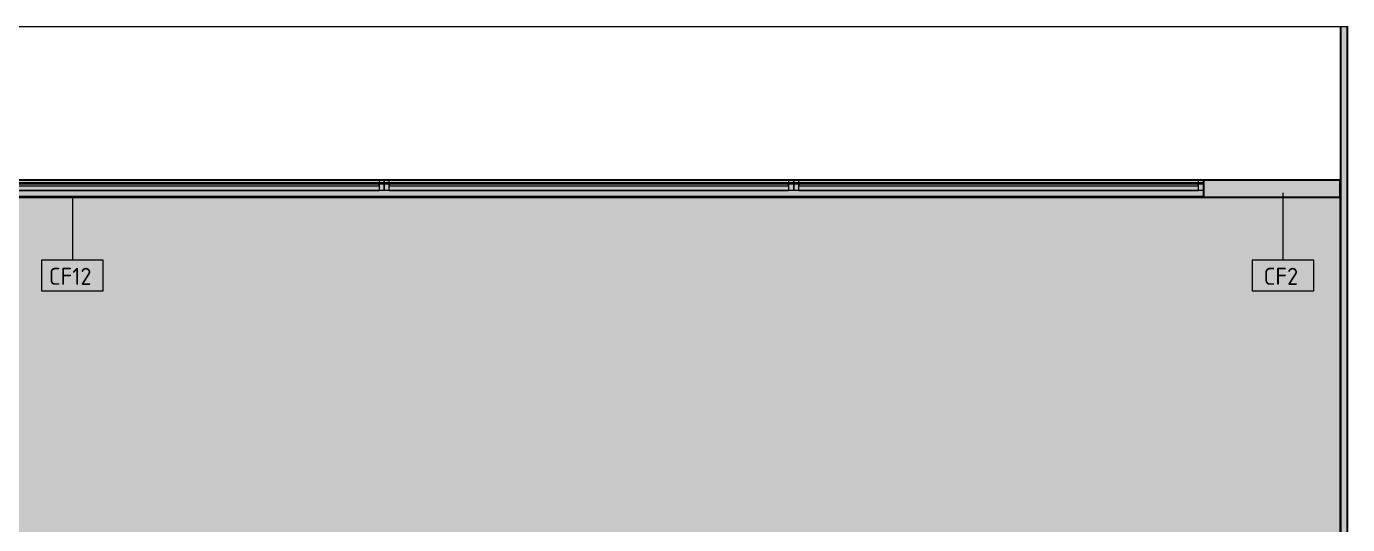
# Model space of a CAD drawing. Header units: millimetres. Extents: x 108302 to 166327, y -1987 to 21700.
# Drawn here: x 158178 to 162049, y 6641 to 8101 of the extents above; entities that cross this region are included whole.
import ezdxf

# ---------------------------------------------------------------- set-up
doc = ezdxf.new("R2010")
doc.units = ezdxf.units.MM
for name, color, linetype, lineweight in [('A-CLNG', 7, 'Continuous', 9), ('A-CLNG-IDEN', 7, 'Continuous', 9), ('A-FLOR', 7, 'Continuous', 9), ('A-WALL-PATT', 7, 'Continuous', 9), ('I-WALL', 7, 'Continuous', 9)]:
    doc.layers.add(name, color=color, linetype=linetype, lineweight=lineweight)
for name, color, linetype, lineweight, true_color in [('A-CLNG-1', 7, 'Continuous', 9, 0x787878), ('A-CLNG-2', 7, 'Continuous', 30, 0x3c3c3c), ('A-CLNG-FNSH-1', 251, 'Continuous', 30, 0x505050), ('A-CLNG-FNSH-2', 7, 'Continuous', 30, 0x3c3c3c), ('A-WALL-4', 7, 'Continuous', 30, 0x3c3c3c), ('A-WALL-FNSH-3', 7, 'Continuous', 30, 0x3c3c3c), ('I-FURN-13', 7, 'Continuous', 9, 0x9e9e9e), ('I-FURN-2', 7, 'Continuous', 9, 0xacacac), ('I-FURN-20', 7, 'Continuous', 9, 0x949494), ('I-FURN-23', 7, 'Continuous', 9, 0x8d8d8d), ('I-FURN-27', 7, 'Continuous', 9, 0x858585), ('I-FURN-28', 7, 'Continuous', 9, 0x888888), ('I-FURN-29', 7, 'Continuous', 9, 0x838383), ('I-FURN-30', 7, 'Continuous', 9, 0x818181), ('I-FURN-31', 9, 'Continuous', 9, 0x808080), ('I-FURN-32', 7, 'Continuous', 9, 0x7f7f7f), ('I-FURN-4', 7, 'Continuous', 9, 0xc0c0c0), ('I-WALL-1', 7, 'Continuous', 9, 0x787878)]:
    doc.layers.add(name, color=color, linetype=linetype, lineweight=lineweight, true_color=true_color)
doc.layers.add('I-FURN-3', color=7, linetype='Continuous', lineweight=9, true_color=0x7f7f7f, transparency=0.7)
doc.styles.add('GOST Common_2', font='GOST_Common.ttf', dxfattribs={"height": 50})
pattern_1 = [(0, (159136.441, 0), (30.48, 7.62), [2.515, -20.345, 2.515, -20.345, -121.92]), (0, (159136.441, 0), (30.48, 7.62), [-45.72, 2.515, -43.205, 2.515, -20.345, -53.34]), (0, (159136.441, 0), (30.48, 7.62), [-114.3, 2.515, -12.725, 2.515, -35.585]), (120, (159147.871, 3.81), (-21.8391136, 22.586454), [2.515, -20.345, 2.515, -20.345, -121.92]), (120, (159147.871, 3.81), (-21.8391136, 22.586454), [-45.72, 2.515, -43.205, 2.515, -20.345, -53.34]), (120, (159147.871, 3.81), (-21.8391136, 22.586454), [-114.3, 2.515, -12.725, 2.515, -35.585]), (240, (159151.681, 19.05), (-8.6408864, -30.206454), [2.515, -20.345, 2.515, -20.345, -121.92]), (240, (159151.681, 19.05), (-8.6408864, -30.206454), [-45.72, 2.515, -43.205, 2.515, -20.345, -53.34]), (240, (159151.681, 19.05), (-8.6408864, -30.206454), [-114.3, 2.515, -12.725, 2.515, -35.585])]

# ---------------------------------------------------------------- blocks, each defined once
blk = doc.blocks.new('Панель потолочная - Панель потолочная_ 1200х600-V59-Развертка 2_47-4')
at = {"layer": 'I-FURN-3'}
h = blk.add_hatch(color=256, dxfattribs=at)
h.paths.add_polyline_path([(17128, 7620), (18328, 7620), (18328, 7650), (17128, 7650), (17128, 7627.6)])
h.paths.add_polyline_path([(18250.8, 7633.3), (17143, 7633.4), (17143, 7638.3), (18313, 7638.3), (18313, 7633.3), (18258.2, 7633.3)])
for points in [[(18310.2, 7635.8), (18313, 7635.8), (18313, 7638.3), (17143, 7638), (17143, 7635.8), (18302.7, 7635.8)], [(17731.7, 7633.3), (18313, 7633.4), (18313, 7635.8), (17143, 7635.8), (17143, 7633.3), (17724.3, 7633.3)]]:
    blk.add_hatch(color=256, dxfattribs=at).paths.add_polyline_path(points)
at = {"layer": 'I-FURN-13'}
for p, q in [((18313, 7638.3), (17143, 7638.3)), ((17143, 7636.5), (17143, 7638.3)), ((17143, 7638.3), (17143, 7638)), ((17143, 7638.3), (17143, 7638.3)), ((17143, 7638), (17143, 7637.6)), ((17143, 7637.6), (17143, 7636.5)), ((17143, 7635.8), (17143, 7636.5)), ((17143, 7636.5), (17143, 7635.8)), ((17143, 7633.4), (17143, 7635.8)), ((17143, 7635.8), (17143, 7633.7)), ((17143, 7633.7), (17143, 7633.3)), ((17143, 7633.3), (17143, 7633.4)), ((17143, 7633.3), (18313, 7633.3)), ((18313, 7638.3), (18313, 7635.8)), ((18313, 7635.8), (18313, 7638.3)), ((18313, 7635.8), (18313, 7633.3)), ((18313, 7633.3), (18313, 7635.8))]:
    blk.add_line(p, q, dxfattribs=at)
at = {"layer": 'I-FURN-2'}
for p, q in [((18313, 7650), (17143, 7650)), ((17143, 7620), (17143, 7650)), ((18313, 7638.3), (17143, 7638.3)), ((17143, 7636.5), (17143, 7638.3)), ((17143, 7635.8), (17143, 7636.5)), ((17143, 7634.1), (17143, 7635.8)), ((17143, 7633.7), (17143, 7634.1)), ((17143, 7633.4), (17143, 7633.7)), ((17143, 7633.3), (17143, 7633.4)), ((17143, 7633.3), (18313, 7633.3)), ((18313, 7650), (18313, 7620)), ((18313, 7638.3), (18313, 7635.8)), ((18313, 7635.8), (18313, 7633.3)), ((17143, 7620), (18313, 7620))]:
    blk.add_line(p, q, dxfattribs=at)
at = {"layer": 'I-FURN-20'}
for p, q in [((18313, 7638.3), (17143, 7638.3)), ((17143, 7635.8), (17143, 7638.3)), ((17143, 7638.3), (17143, 7635.8)), ((17143, 7633.3), (17143, 7635.8)), ((17143, 7635.8), (17143, 7633.3)), ((17143, 7633.3), (18313, 7633.3)), ((18313, 7638.3), (18313, 7637.6)), ((18313, 7635.8), (18313, 7638.3)), ((18313, 7637.6), (18313, 7635.8)), ((18313, 7635.8), (18313, 7633.3)), ((18313, 7635.2), (18313, 7635.8)), ((18313, 7633.7), (18313, 7635.2)), ((18313, 7633.4), (18313, 7633.7)), ((18313, 7633.3), (18313, 7633.4))]:
    blk.add_line(p, q, dxfattribs=at)
at = {"layer": 'I-FURN-23'}
for p, q in [((18313, 7638.3), (17143, 7638.3)), ((17143, 7635.8), (17143, 7638.3)), ((17143, 7638.3), (17143, 7637.1)), ((17143, 7637.1), (17143, 7635.8)), ((17143, 7633.3), (17143, 7635.8)), ((17143, 7635.8), (17143, 7633.7)), ((17143, 7633.7), (17143, 7633.3)), ((17143, 7633.3), (18313, 7633.3)), ((18313, 7638.3), (18313, 7638)), ((18313, 7637.1), (18313, 7638.3)), ((18313, 7638), (18313, 7637.1)), ((18313, 7637.1), (18313, 7635.8)), ((18313, 7635.8), (18313, 7637.1)), ((18313, 7635.8), (18313, 7633.3)), ((18313, 7635.2), (18313, 7635.8)), ((18313, 7634.6), (18313, 7635.2)), ((18313, 7633.3), (18313, 7634.6))]:
    blk.add_line(p, q, dxfattribs=at)
at = {"layer": 'I-FURN-27'}
for p, q in [((18313, 7638.3), (17143, 7638.3)), ((17143, 7638.3), (17143, 7637.6)), ((17143, 7635.8), (17143, 7638.3)), ((17143, 7637.6), (17143, 7635.8)), ((17143, 7635.8), (17143, 7633.3)), ((17143, 7633.3), (17143, 7635.8)), ((17143, 7633.3), (18313, 7633.3)), ((18313, 7638), (18313, 7638.3)), ((18313, 7638.3), (18313, 7637.1)), ((18313, 7635.8), (18313, 7638)), ((18313, 7637.1), (18313, 7635.8)), ((18313, 7634.6), (18313, 7635.8)), ((18313, 7635.8), (18313, 7633.3)), ((18313, 7634.1), (18313, 7634.6)), ((18313, 7633.3), (18313, 7634.1))]:
    blk.add_line(p, q, dxfattribs=at)
at = {"layer": 'I-FURN-28'}
for p, q in [((18313, 7638.3), (17143, 7638.3)), ((17143, 7638.3), (17143, 7635.8)), ((17143, 7635.8), (17143, 7638.3)), ((17143, 7635.8), (17143, 7633.3)), ((17143, 7634.1), (17143, 7635.8)), ((17143, 7633.3), (17143, 7634.1)), ((17143, 7633.3), (18313, 7633.3)), ((18313, 7635.8), (18313, 7638.3)), ((18313, 7638.3), (18313, 7635.8)), ((18313, 7633.7), (18313, 7635.8)), ((18313, 7635.8), (18313, 7633.3)), ((18313, 7633.4), (18313, 7633.7)), ((18313, 7633.3), (18313, 7633.4))]:
    blk.add_line(p, q, dxfattribs=at)
at = {"layer": 'I-FURN-29'}
for p, q in [((18313, 7638.3), (17143, 7638.3)), ((17143, 7638.3), (17143, 7635.8)), ((17143, 7637.6), (17143, 7638.3)), ((17143, 7637.1), (17143, 7637.6)), ((17143, 7635.8), (17143, 7637.1)), ((17143, 7635.8), (17143, 7634.6)), ((17143, 7634.6), (17143, 7635.8)), ((17143, 7634.6), (17143, 7633.3)), ((17143, 7633.3), (17143, 7634.6)), ((17143, 7633.3), (18313, 7633.3)), ((18313, 7635.8), (18313, 7638.3)), ((18313, 7638.3), (18313, 7638)), ((18313, 7638), (18313, 7635.8)), ((18313, 7633.7), (18313, 7635.8)), ((18313, 7635.8), (18313, 7634.6)), ((18313, 7634.6), (18313, 7633.3)), ((18313, 7633.3), (18313, 7633.7))]:
    blk.add_line(p, q, dxfattribs=at)
at = {"layer": 'I-FURN-30'}
for p, q in [((18313, 7638.3), (17143, 7638.3)), ((17143, 7638.3), (17143, 7637.6)), ((17143, 7638), (17143, 7638.3)), ((17143, 7637.6), (17143, 7638)), ((17143, 7637.6), (17143, 7636.5)), ((17143, 7635.8), (17143, 7637.6)), ((17143, 7636.5), (17143, 7635.8)), ((17143, 7635.8), (17143, 7634.6)), ((17143, 7634.1), (17143, 7635.8)), ((17143, 7634.6), (17143, 7633.7)), ((17143, 7633.3), (17143, 7634.1)), ((17143, 7633.7), (17143, 7633.4)), ((17143, 7633.4), (17143, 7633.3)), ((17143, 7633.3), (18313, 7633.3)), ((18313, 7637.1), (18313, 7638.3)), ((18313, 7638.3), (18313, 7635.8)), ((18313, 7635.8), (18313, 7637.1)), ((18313, 7634.1), (18313, 7635.8)), ((18313, 7635.8), (18313, 7633.3)), ((18313, 7633.4), (18313, 7634.1)), ((18313, 7633.3), (18313, 7633.4))]:
    blk.add_line(p, q, dxfattribs=at)
at = {"layer": 'I-FURN-31'}
for p, q in [((18313, 7638.3), (17143, 7638.3)), ((17143, 7638.3), (17143, 7637.6)), ((17143, 7637.6), (17143, 7638.3)), ((17143, 7637.6), (17143, 7635.8)), ((17143, 7635.8), (17143, 7637.6)), ((17143, 7635.8), (17143, 7633.3)), ((17143, 7634.1), (17143, 7635.8)), ((17143, 7633.3), (17143, 7634.1)), ((17143, 7633.3), (18313, 7633.3)), ((18313, 7635.8), (18313, 7638.3)), ((18313, 7638.3), (18313, 7635.8)), ((18313, 7634.1), (18313, 7635.8)), ((18313, 7635.8), (18313, 7634.1)), ((18313, 7633.3), (18313, 7634.1)), ((18313, 7634.1), (18313, 7633.7)), ((18313, 7633.7), (18313, 7633.3))]:
    blk.add_line(p, q, dxfattribs=at)
at = {"layer": 'I-FURN-32'}
for p, q in [((17143, 7638.3), (17143, 7635.8)), ((17143, 7635.8), (17143, 7633.3)), ((18313, 7635.8), (18313, 7638.3)), ((18313, 7633.3), (18313, 7635.8))]:
    blk.add_line(p, q, dxfattribs=at)
at = {"layer": 'I-FURN-4'}
for p, q in [((17128, 7650), (18328, 7650)), ((17128, 7620), (17128, 7650)), ((18328, 7650), (18328, 7620)), ((18328, 7620), (17128, 7620))]:
    blk.add_line(p, q, dxfattribs=at)
blk = doc.blocks.new('Панель потолочная - Панель потолочная_ 1200х600-V60-Развертка 2_47-4')
at = {"layer": 'I-FURN-3'}
h = blk.add_hatch(color=256, dxfattribs=at)
h.paths.add_polyline_path([(18328, 7620), (19528, 7620), (19528, 7650), (18328, 7650), (18328, 7627.6)])
h.paths.add_polyline_path([(19437.4, 7633.3), (18343, 7633.4), (18343, 7638.3), (19513, 7638.3), (19513, 7633.3), (19444.8, 7633.3)])
for points in [[(19511.5, 7635.8), (19513, 7635.8), (19513, 7638.3), (18343, 7638), (18343, 7635.8), (19504.1, 7635.8)], [(18933.1, 7633.3), (19513, 7633.4), (19513, 7635.8), (18343, 7635.8), (18343, 7633.3), (18925.7, 7633.3)]]:
    blk.add_hatch(color=256, dxfattribs=at).paths.add_polyline_path(points)
at = {"layer": 'I-FURN-13'}
for p, q in [((19513, 7638.3), (18343, 7638.3)), ((18343, 7635.8), (18343, 7638.3)), ((18343, 7638.3), (18343, 7635.8)), ((18343, 7633.3), (18343, 7635.8)), ((18343, 7635.8), (18343, 7633.3)), ((18343, 7633.3), (19513, 7633.3)), ((19513, 7638.3), (19513, 7635.8)), ((19513, 7635.8), (19513, 7638.3)), ((19513, 7635.8), (19513, 7633.3)), ((19513, 7633.3), (19513, 7635.8))]:
    blk.add_line(p, q, dxfattribs=at)
at = {"layer": 'I-FURN-2'}
for p, q in [((19513, 7650), (18343, 7650)), ((18343, 7620), (18343, 7650)), ((19513, 7638.3), (18343, 7638.3)), ((18343, 7637.1), (18343, 7638.3)), ((18343, 7635.8), (18343, 7637.1)), ((18343, 7633.7), (18343, 7635.8)), ((18343, 7633.4), (18343, 7633.7)), ((18343, 7633.3), (18343, 7633.4)), ((18343, 7633.3), (19513, 7633.3)), ((19513, 7650), (19513, 7620)), ((19513, 7638.3), (19513, 7638)), ((19513, 7638), (19513, 7635.8)), ((19513, 7635.8), (19513, 7633.3)), ((18343, 7620), (19513, 7620))]:
    blk.add_line(p, q, dxfattribs=at)
at = {"layer": 'I-FURN-20'}
for p, q in [((19513, 7638.3), (18343, 7638.3)), ((18343, 7635.8), (18343, 7638.3)), ((18343, 7638.3), (18343, 7635.8)), ((18343, 7635.2), (18343, 7635.8)), ((18343, 7635.8), (18343, 7634.1)), ((18343, 7633.3), (18343, 7635.2)), ((18343, 7634.1), (18343, 7633.3)), ((18343, 7633.3), (19513, 7633.3)), ((19513, 7638.3), (19513, 7638)), ((19513, 7637.6), (19513, 7638.3)), ((19513, 7638), (19513, 7635.8)), ((19513, 7635.8), (19513, 7637.6)), ((19513, 7635.8), (19513, 7635.2)), ((19513, 7634.1), (19513, 7635.8)), ((19513, 7635.2), (19513, 7634.1)), ((19513, 7634.1), (19513, 7633.3)), ((19513, 7633.3), (19513, 7634.1))]:
    blk.add_line(p, q, dxfattribs=at)
at = {"layer": 'I-FURN-23'}
for p, q in [((19513, 7638.3), (18343, 7638.3)), ((18343, 7635.8), (18343, 7638.3)), ((18343, 7638.3), (18343, 7635.8)), ((18343, 7633.3), (18343, 7635.8)), ((18343, 7635.8), (18343, 7633.3)), ((18343, 7633.3), (19513, 7633.3)), ((19513, 7638.3), (19513, 7635.8)), ((19513, 7635.8), (19513, 7638.3)), ((19513, 7635.8), (19513, 7633.3)), ((19513, 7633.3), (19513, 7635.8))]:
    blk.add_line(p, q, dxfattribs=at)
at = {"layer": 'I-FURN-27'}
for p, q in [((19513, 7638.3), (18343, 7638.3)), ((18343, 7638.3), (18343, 7635.8)), ((18343, 7635.8), (18343, 7638.3)), ((18343, 7635.8), (18343, 7633.3)), ((18343, 7633.3), (18343, 7635.8)), ((18343, 7633.3), (19513, 7633.3)), ((19513, 7635.8), (19513, 7638.3)), ((19513, 7638.3), (19513, 7635.8)), ((19513, 7638.3), (19513, 7638.3)), ((19513, 7633.3), (19513, 7635.8)), ((19513, 7635.8), (19513, 7635.2)), ((19513, 7635.2), (19513, 7634.1)), ((19513, 7634.1), (19513, 7633.7)), ((19513, 7633.7), (19513, 7633.4)), ((19513, 7633.4), (19513, 7633.3))]:
    blk.add_line(p, q, dxfattribs=at)
at = {"layer": 'I-FURN-28'}
for p, q in [((19513, 7638.3), (18343, 7638.3)), ((18343, 7638.3), (18343, 7635.8)), ((18343, 7638.3), (18343, 7638.3)), ((18343, 7635.8), (18343, 7638.3)), ((18343, 7635.8), (18343, 7633.4)), ((18343, 7633.4), (18343, 7635.8)), ((18343, 7633.4), (18343, 7633.3)), ((18343, 7633.3), (18343, 7633.4)), ((18343, 7633.3), (19513, 7633.3)), ((19513, 7636.5), (19513, 7638.3)), ((19513, 7638.3), (19513, 7635.8)), ((19513, 7638.3), (19513, 7638.3)), ((19513, 7635.8), (19513, 7636.5)), ((19513, 7633.3), (19513, 7635.8)), ((19513, 7635.8), (19513, 7633.3))]:
    blk.add_line(p, q, dxfattribs=at)
at = {"layer": 'I-FURN-29'}
for p, q in [((19513, 7638.3), (18343, 7638.3)), ((18343, 7638.3), (18343, 7637.6)), ((18343, 7636.5), (18343, 7638.3)), ((18343, 7637.6), (18343, 7635.8)), ((18343, 7635.8), (18343, 7636.5)), ((18343, 7635.8), (18343, 7634.1)), ((18343, 7633.4), (18343, 7635.8)), ((18343, 7634.1), (18343, 7633.4)), ((18343, 7633.4), (18343, 7633.3)), ((18343, 7633.3), (18343, 7633.4)), ((18343, 7633.3), (19513, 7633.3)), ((19513, 7637.6), (19513, 7638.3)), ((19513, 7638.3), (19513, 7636.5)), ((19513, 7636.5), (19513, 7637.6)), ((19513, 7635.8), (19513, 7636.5)), ((19513, 7636.5), (19513, 7635.8)), ((19513, 7635.2), (19513, 7635.8)), ((19513, 7635.8), (19513, 7635.2)), ((19513, 7634.6), (19513, 7635.2)), ((19513, 7635.2), (19513, 7634.1)), ((19513, 7633.7), (19513, 7634.6)), ((19513, 7634.1), (19513, 7633.4)), ((19513, 7633.3), (19513, 7633.7)), ((19513, 7633.4), (19513, 7633.3))]:
    blk.add_line(p, q, dxfattribs=at)
at = {"layer": 'I-FURN-30'}
for p, q in [((19513, 7638.3), (18343, 7638.3)), ((18343, 7638.3), (18343, 7635.8)), ((18343, 7635.8), (18343, 7638.3)), ((18343, 7635.8), (18343, 7633.3)), ((18343, 7633.3), (18343, 7635.8)), ((18343, 7633.3), (19513, 7633.3)), ((19513, 7635.8), (19513, 7638.3)), ((19513, 7638.3), (19513, 7635.8)), ((19513, 7633.3), (19513, 7635.8)), ((19513, 7635.8), (19513, 7633.3))]:
    blk.add_line(p, q, dxfattribs=at)
at = {"layer": 'I-FURN-31'}
for p, q in [((19513, 7638.3), (18343, 7638.3)), ((18343, 7638.3), (18343, 7638.3)), ((18343, 7638.3), (18343, 7635.8)), ((18343, 7636.5), (18343, 7638.3)), ((18343, 7635.8), (18343, 7636.5)), ((18343, 7635.8), (18343, 7633.3)), ((18343, 7633.3), (18343, 7635.8)), ((18343, 7633.3), (19513, 7633.3)), ((19513, 7635.8), (19513, 7638.3)), ((19513, 7638.3), (19513, 7635.8)), ((19513, 7633.3), (19513, 7635.8)), ((19513, 7635.8), (19513, 7633.3))]:
    blk.add_line(p, q, dxfattribs=at)
at = {"layer": 'I-FURN-32'}
for p, q in [((18343, 7638.3), (18343, 7638.3)), ((18343, 7638.3), (18343, 7637.6)), ((18343, 7637.6), (18343, 7636.5)), ((18343, 7636.5), (18343, 7635.8)), ((18343, 7635.8), (18343, 7633.7)), ((18343, 7633.7), (18343, 7633.4)), ((18343, 7633.4), (18343, 7633.3)), ((19513, 7637.6), (19513, 7638.3)), ((19513, 7635.8), (19513, 7637.6)), ((19513, 7633.3), (19513, 7635.8))]:
    blk.add_line(p, q, dxfattribs=at)
at = {"layer": 'I-FURN-4'}
for p, q in [((18328, 7650), (19528, 7650)), ((18328, 7620), (18328, 7650)), ((19528, 7650), (19528, 7620)), ((19528, 7620), (18328, 7620))]:
    blk.add_line(p, q, dxfattribs=at)
blk = doc.blocks.new('Панель потолочная - Панель потолочная_ 1200х600-V61-Развертка 2_47-4')
at = {"layer": 'I-FURN-3'}
h = blk.add_hatch(color=256, dxfattribs=at)
h.paths.add_polyline_path([(19528, 7620), (20728, 7620), (20728, 7650), (19528, 7650), (19528, 7627.6)])
h.paths.add_polyline_path([(19711.8, 7633.3), (19543, 7633.4), (19543, 7638.3), (20713, 7638.3), (20712.9, 7633.3), (19719.2, 7633.3)])
for points in [[(20712.9, 7635.8), (20713, 7635.8), (20712.9, 7638.3), (19543, 7638), (19543, 7635.8), (20705.5, 7635.8)], [(19543, 7633.3), (20713, 7633.7), (20712.9, 7635.8), (19543, 7635.8), (19543, 7633.4)]]:
    blk.add_hatch(color=256, dxfattribs=at).paths.add_polyline_path(points)
at = {"layer": 'I-FURN-13'}
for p, q in [((20712.9, 7638.3), (19543, 7638.3)), ((19543, 7637.6), (19543, 7638.3)), ((19543, 7638.3), (19543, 7638)), ((19543, 7638), (19543, 7635.8)), ((19543, 7635.8), (19543, 7637.6)), ((19543, 7635.2), (19543, 7635.8)), ((19543, 7635.8), (19543, 7633.3)), ((19543, 7634.6), (19543, 7635.2)), ((19543, 7633.3), (19543, 7634.6)), ((19543, 7633.3), (20713, 7633.3)), ((20713, 7638.3), (20713, 7638)), ((20713, 7637.6), (20713, 7638.3)), ((20713, 7638), (20713, 7635.8)), ((20713, 7635.8), (20713, 7637.6)), ((20713, 7635.8), (20713, 7634.6)), ((20713, 7635.2), (20713, 7635.8)), ((20713, 7634.1), (20713, 7635.2)), ((20713, 7634.6), (20713, 7633.7)), ((20713, 7633.3), (20713, 7634.1)), ((20713, 7633.7), (20713, 7633.3))]:
    blk.add_line(p, q, dxfattribs=at)
at = {"layer": 'I-FURN-2'}
for p, q in [((20713, 7650), (19543, 7650)), ((19543, 7620), (19543, 7650)), ((20713, 7638.3), (19543, 7638.3)), ((19543, 7635.8), (19543, 7638.3)), ((19543, 7633.3), (19543, 7635.8)), ((19543, 7633.3), (20713, 7633.3)), ((20713, 7650), (20713, 7620)), ((20713, 7638.3), (20713, 7635.8)), ((20713, 7635.8), (20713, 7633.3)), ((19543, 7620), (20713, 7620))]:
    blk.add_line(p, q, dxfattribs=at)
at = {"layer": 'I-FURN-20'}
for p, q in [((20712.9, 7638.3), (19543, 7638.3)), ((19543, 7635.8), (19543, 7638.3)), ((19543, 7638.3), (19543, 7638.3)), ((19543, 7638.3), (19543, 7635.8)), ((19543, 7634.1), (19543, 7635.8)), ((19543, 7635.8), (19543, 7635.2)), ((19543, 7635.2), (19543, 7633.3)), ((19543, 7633.4), (19543, 7634.1)), ((19543, 7633.3), (19543, 7633.4)), ((19543, 7633.3), (20713, 7633.3)), ((20713, 7638.3), (20712.9, 7638.3)), ((20713, 7638.3), (20713, 7636.5)), ((20713, 7638), (20713, 7638.3)), ((20713, 7635.8), (20713, 7638)), ((20713, 7636.5), (20713, 7635.8)), ((20713, 7635.8), (20713, 7633.3)), ((20713, 7635.2), (20713, 7635.8)), ((20713, 7633.7), (20713, 7635.2)), ((20713, 7633.4), (20713, 7633.7)), ((20713, 7633.3), (20713, 7633.4))]:
    blk.add_line(p, q, dxfattribs=at)
at = {"layer": 'I-FURN-23'}
for p, q in [((20712.9, 7638.3), (19543, 7638.3)), ((19543, 7635.8), (19543, 7638.3)), ((19543, 7638.3), (19543, 7635.8)), ((19543, 7633.4), (19543, 7635.8)), ((19543, 7635.8), (19543, 7633.3)), ((19543, 7633.3), (19543, 7633.4)), ((19543, 7633.3), (20713, 7633.3)), ((20713, 7638.3), (20713, 7638.3)), ((20713, 7638.3), (20713, 7635.8)), ((20713, 7635.8), (20713, 7638.3)), ((20713, 7635.8), (20713, 7635.2)), ((20713, 7633.3), (20713, 7635.8)), ((20713, 7635.2), (20713, 7633.3))]:
    blk.add_line(p, q, dxfattribs=at)
at = {"layer": 'I-FURN-27'}
for p, q in [((20712.9, 7638.3), (19543, 7638.3)), ((19543, 7638.3), (19543, 7635.8)), ((19543, 7635.8), (19543, 7638.3)), ((19543, 7635.8), (19543, 7633.3)), ((19543, 7633.3), (19543, 7635.8)), ((19543, 7633.3), (20713, 7633.3)), ((20713, 7635.8), (20713, 7638.3)), ((20713, 7638.3), (20713, 7635.8)), ((20713, 7634.6), (20713, 7635.8)), ((20713, 7635.8), (20713, 7633.3)), ((20713, 7633.3), (20713, 7634.6))]:
    blk.add_line(p, q, dxfattribs=at)
at = {"layer": 'I-FURN-28'}
for p, q in [((20712.9, 7638.3), (19543, 7638.3)), ((19543, 7638.3), (19543, 7635.8)), ((19543, 7635.8), (19543, 7638.3)), ((19543, 7635.8), (19543, 7633.7)), ((19543, 7634.6), (19543, 7635.8)), ((19543, 7633.3), (19543, 7634.6)), ((19543, 7633.7), (19543, 7633.3)), ((19543, 7633.3), (20713, 7633.3)), ((20713, 7638.3), (20712.9, 7638.3)), ((20713, 7635.8), (20713, 7638.3)), ((20713, 7638.3), (20713, 7635.8)), ((20713, 7633.3), (20713, 7635.8)), ((20713, 7635.8), (20713, 7633.3))]:
    blk.add_line(p, q, dxfattribs=at)
at = {"layer": 'I-FURN-29'}
for p, q in [((20712.9, 7638.3), (19543, 7638.3)), ((19543, 7638.3), (19543, 7635.8)), ((19543, 7635.8), (19543, 7638.3)), ((19543, 7638.3), (19543, 7638.3)), ((19543, 7635.8), (19543, 7635.2)), ((19543, 7635.2), (19543, 7635.8)), ((19543, 7635.2), (19543, 7634.1)), ((19543, 7633.3), (19543, 7635.2)), ((19543, 7634.1), (19543, 7633.7)), ((19543, 7633.7), (19543, 7633.3)), ((19543, 7633.3), (20713, 7633.3)), ((20713, 7638.3), (20712.9, 7638.3)), ((20713, 7635.8), (20713, 7638.3)), ((20713, 7638.3), (20713, 7638)), ((20713, 7638.3), (20713, 7638.3)), ((20713, 7638), (20713, 7637.1)), ((20713, 7637.1), (20713, 7636.5)), ((20713, 7636.5), (20713, 7635.8)), ((20713, 7633.4), (20713, 7635.8)), ((20713, 7635.8), (20713, 7633.3)), ((20713, 7633.3), (20713, 7633.4))]:
    blk.add_line(p, q, dxfattribs=at)
at = {"layer": 'I-FURN-30'}
for p, q in [((20712.9, 7638.3), (19543, 7638.3)), ((19543, 7638.3), (19543, 7635.8)), ((19543, 7637.6), (19543, 7638.3)), ((19543, 7635.8), (19543, 7637.6)), ((19543, 7635.8), (19543, 7633.4)), ((19543, 7635.2), (19543, 7635.8)), ((19543, 7634.6), (19543, 7635.2)), ((19543, 7633.7), (19543, 7634.6)), ((19543, 7633.3), (19543, 7633.7)), ((19543, 7633.4), (19543, 7633.3)), ((19543, 7633.3), (20713, 7633.3)), ((20713, 7638), (20713, 7638.3)), ((20713, 7638.3), (20713, 7638)), ((20713, 7638.3), (20713, 7638.3)), ((20713, 7636.5), (20713, 7638)), ((20713, 7638), (20713, 7637.6)), ((20713, 7637.6), (20713, 7635.8)), ((20713, 7635.8), (20713, 7636.5)), ((20713, 7635.2), (20713, 7635.8)), ((20713, 7635.8), (20713, 7635.2)), ((20713, 7633.4), (20713, 7635.2)), ((20713, 7635.2), (20713, 7633.3)), ((20713, 7633.3), (20713, 7633.4))]:
    blk.add_line(p, q, dxfattribs=at)
at = {"layer": 'I-FURN-31'}
for p, q in [((20712.9, 7638.3), (19543, 7638.3)), ((19543, 7638.3), (19543, 7635.8)), ((19543, 7638), (19543, 7638.3)), ((19543, 7638.3), (19543, 7638.3)), ((19543, 7635.8), (19543, 7638)), ((19543, 7635.8), (19543, 7633.3)), ((19543, 7635.2), (19543, 7635.8)), ((19543, 7633.4), (19543, 7635.2)), ((19543, 7633.3), (19543, 7633.4)), ((19543, 7633.3), (20713, 7633.3)), ((20713, 7638.3), (20712.9, 7638.3)), ((20713, 7635.8), (20713, 7638.3)), ((20713, 7638.3), (20713, 7638)), ((20713, 7638), (20713, 7635.8)), ((20713, 7633.3), (20713, 7635.8)), ((20713, 7635.8), (20713, 7634.6)), ((20713, 7634.6), (20713, 7634.1)), ((20713, 7634.1), (20713, 7633.3))]:
    blk.add_line(p, q, dxfattribs=at)
at = {"layer": 'I-FURN-32'}
for p, q in [((19543, 7638.3), (19543, 7635.8)), ((19543, 7635.8), (19543, 7633.3)), ((20713, 7638.3), (20712.9, 7638.3)), ((20713, 7638.3), (20712.9, 7638.3)), ((20713, 7638.3), (20712.9, 7638.3)), ((20713, 7638.3), (20712.9, 7638.3)), ((20713, 7636.5), (20713, 7638.3)), ((20713, 7635.8), (20713, 7636.5)), ((20713, 7634.1), (20713, 7635.8)), ((20713, 7633.7), (20713, 7634.1)), ((20713, 7633.4), (20713, 7633.7)), ((20713, 7633.3), (20713, 7633.4))]:
    blk.add_line(p, q, dxfattribs=at)
at = {"layer": 'I-FURN-4'}
for p, q in [((19528, 7650), (20728, 7650)), ((19528, 7620), (19528, 7650)), ((20728, 7650), (20728, 7620)), ((20728, 7620), (19528, 7620))]:
    blk.add_line(p, q, dxfattribs=at)
blk = doc.blocks.new('М_потолков - Марка_ Имя типа-25382930-Развертка 2_47-4')
at = {"layer": 'A-CLNG-IDEN'}
for p, q in [((17505.1, 7415.6), (17323.9, 7415.6)), ((17323.9, 7415.6), (17323.9, 7326.2)), ((17505.1, 7326.2), (17505.1, 7415.6)), ((17323.9, 7326.2), (17505.1, 7326.2))]:
    blk.add_line(p, q, dxfattribs=at)

msp = doc.modelspace()

# ---------------------------------------------------------------- hatches: boundary and pattern name
at = {"layer": 'A-CLNG-1'}
h = msp.add_hatch(color=256, dxfattribs=at)
h.paths.add_polyline_path([(162027.1, 7600), (162027.1, 7650), (161626.1, 7650), (161626.1, 7600), (162022.1, 7600)])
h.paths.add_polyline_path([(154498.1, 7600), (154999.1, 7600), (154999.1, 7620), (154981.1, 7620), (154981.1, 7650), (154455.1, 7650), (154455.1, 7600)])
msp.add_hatch(color=256, dxfattribs=at).paths.add_polyline_path([(154999.1, 7600), (161626.1, 7600), (161626.1, 7620), (154999.1, 7620), (154999.1, 7612.4)])
h = msp.add_hatch(dxfattribs=at)
h.set_pattern_fill('FP_18', color=256, style=0, pattern_type=2)
h.set_pattern_definition(pattern_1)
h.paths.add_polyline_path([(162048.1, 7180), (162048.6, 7180), (162048.6, 7200), (162048.1, 7200)])
at = {"layer": 'A-WALL-PATT'}
h = msp.add_hatch(color=256, dxfattribs=at)
h.paths.add_polyline_path([(161692.6, 4200), (162027.1, 4200), (162027.1, 7600), (154498.1, 7600), (154498.1, 6600), (155906.5, 6600), (155906.5, 4250), (155907.1, 4250), (155907.1, 6600), (161627.1, 6600), (161627.1, 4700), (161927.1, 4700), (161927.1, 4640), (161676.2, 4640), (161676.2, 4250), (161678.1, 4250), (161678.1, 4200)])
h.paths.add_polyline_path([(161912.4, 4330), (161894.4, 4330), (161894.4, 4347.5), (161830.4, 4347.3), (161830.4, 4330), (161812.4, 4330), (161812.4, 4347.5), (161766.4, 4347.3), (161766.4, 4330), (161748.4, 4330), (161748.4, 4630), (161766.4, 4630), (161766.4, 4612.5), (161812.4, 4612.5), (161812.4, 4630), (161830.4, 4630), (161830.4, 4612.5), (161894.4, 4612.5), (161894.4, 4630), (161912.4, 4630), (161912.4, 4347.3)])
h.paths.add_polyline_path([(161862.4, 4362.5), (161870.6, 4362.5), (161894.4, 4362.6), (161894.4, 4597.5), (161830.4, 4597.5), (161830.4, 4362.5), (161861, 4362.5)])
h.paths.add_polyline_path([(161811.3, 4362.5), (161812.4, 4362.6), (161812.4, 4597.5), (161766.4, 4597.5), (161766.4, 4362.5), (161781.6, 4362.5)])
at = {"layer": 'I-WALL'}
msp.add_hatch(color=256, dxfattribs=at).paths.add_polyline_path([(162048.6, 4700), (162048.6, 7180), (162048.1, 7180), (162048.1, 4700)])
at = {"layer": 'I-WALL-1'}
h = msp.add_hatch(dxfattribs=at)
h.set_pattern_fill('FP_18', color=256, style=0, pattern_type=2)
h.set_pattern_definition(pattern_1)
h.paths.add_polyline_path([(162028.1, 4200), (162048.1, 4200), (162048.1, 8100), (162028.1, 8100), (162028.1, 4211)])

# ---------------------------------------------------------------- linework, layer by layer
at = {"layer": 'A-CLNG'}
msp.add_line((162048.6, 7179.3), (162048.1, 7179.3), dxfattribs=at)
at = {"layer": 'A-CLNG-2'}
for p, q in [((162048.6, 7200), (162048.1, 7200)), ((162048.1, 7180), (162048.6, 7180))]:
    msp.add_line(p, q, dxfattribs=at)
at = {"layer": 'A-CLNG-FNSH-1'}
for p, q in [((162027.1, 7650), (154455.1, 7650)), ((161625.1, 7641), (155626.4, 7641)), ((155626.4, 7640), (161625.1, 7640)), ((161625.1, 7640), (161625.1, 7641)), ((161626.1, 7650), (161626.1, 7600))]:
    msp.add_line(p, q, dxfattribs=at)
at = {"layer": 'A-CLNG-FNSH-2'}
for p, q in [((162027.1, 7600), (162027.1, 7650)), ((154455.1, 7600), (162027.1, 7600)), ((161625.1, 7601), (154999.1, 7601)), ((161625.1, 7600), (161625.1, 7601))]:
    msp.add_line(p, q, dxfattribs=at)
at = {"layer": 'A-CLNG-IDEN'}
for p, q in [((158312.6, 7600), (158312.6, 7415.6)), ((161859.2, 7612.8), (161859.2, 7415.6))]:
    msp.add_line(p, q, dxfattribs=at)
at = {"layer": 'A-FLOR'}
msp.add_line((154454.7, 8100), (162048.6, 8100), dxfattribs=at)
at = {"layer": 'A-WALL-4'}
for p, q in [((162028.1, 8100.6), (162028.1, 4700)), ((162048.1, 4200), (162048.1, 8100.6))]:
    msp.add_line(p, q, dxfattribs=at)
at = {"layer": 'A-WALL-FNSH-3'}
for p, q in [((162028.1, 7650), (162027.1, 7650)), ((162027.1, 7600), (162027.1, 7200)), ((162027.1, 7200), (162028.1, 7200))]:
    msp.add_line(p, q, dxfattribs=at)
at = {"layer": 'I-WALL'}
msp.add_line((162027.1, 4700), (162027.1, 7200), dxfattribs=at)

# ---------------------------------------------------------------- block references
at = {"layer": 'A-CLNG-IDEN'}
for p in [(140898.1, 0), (144444.7, 0)]:
    msp.add_blockref('М_потолков - Марка_ Имя типа-25382930-Развертка 2_47-4', p, dxfattribs=at)
at = {"layer": 'I-FURN-2'}
for name in ['Панель потолочная - Панель потолочная_ 1200х600-V59-Развертка 2_47-4', 'Панель потолочная - Панель потолочная_ 1200х600-V60-Развертка 2_47-4', 'Панель потолочная - Панель потолочная_ 1200х600-V61-Развертка 2_47-4']:
    msp.add_blockref(name, (140898.1, 0), dxfattribs=at)

# ---------------------------------------------------------------- texts
at = {"layer": 'A-CLNG-IDEN', "char_height": 50, "attachment_point": 1, "style": 'GOST Common_2'}
for s, insert, width in [('CF12', (158243.8, 7393.5), 162.342), ('CF2', (161802.8, 7393.5), 132.278)]:
    msp.add_mtext(s, dxfattribs=dict(at, insert=insert, width=width))

doc.saveas('drawing.dxf')
